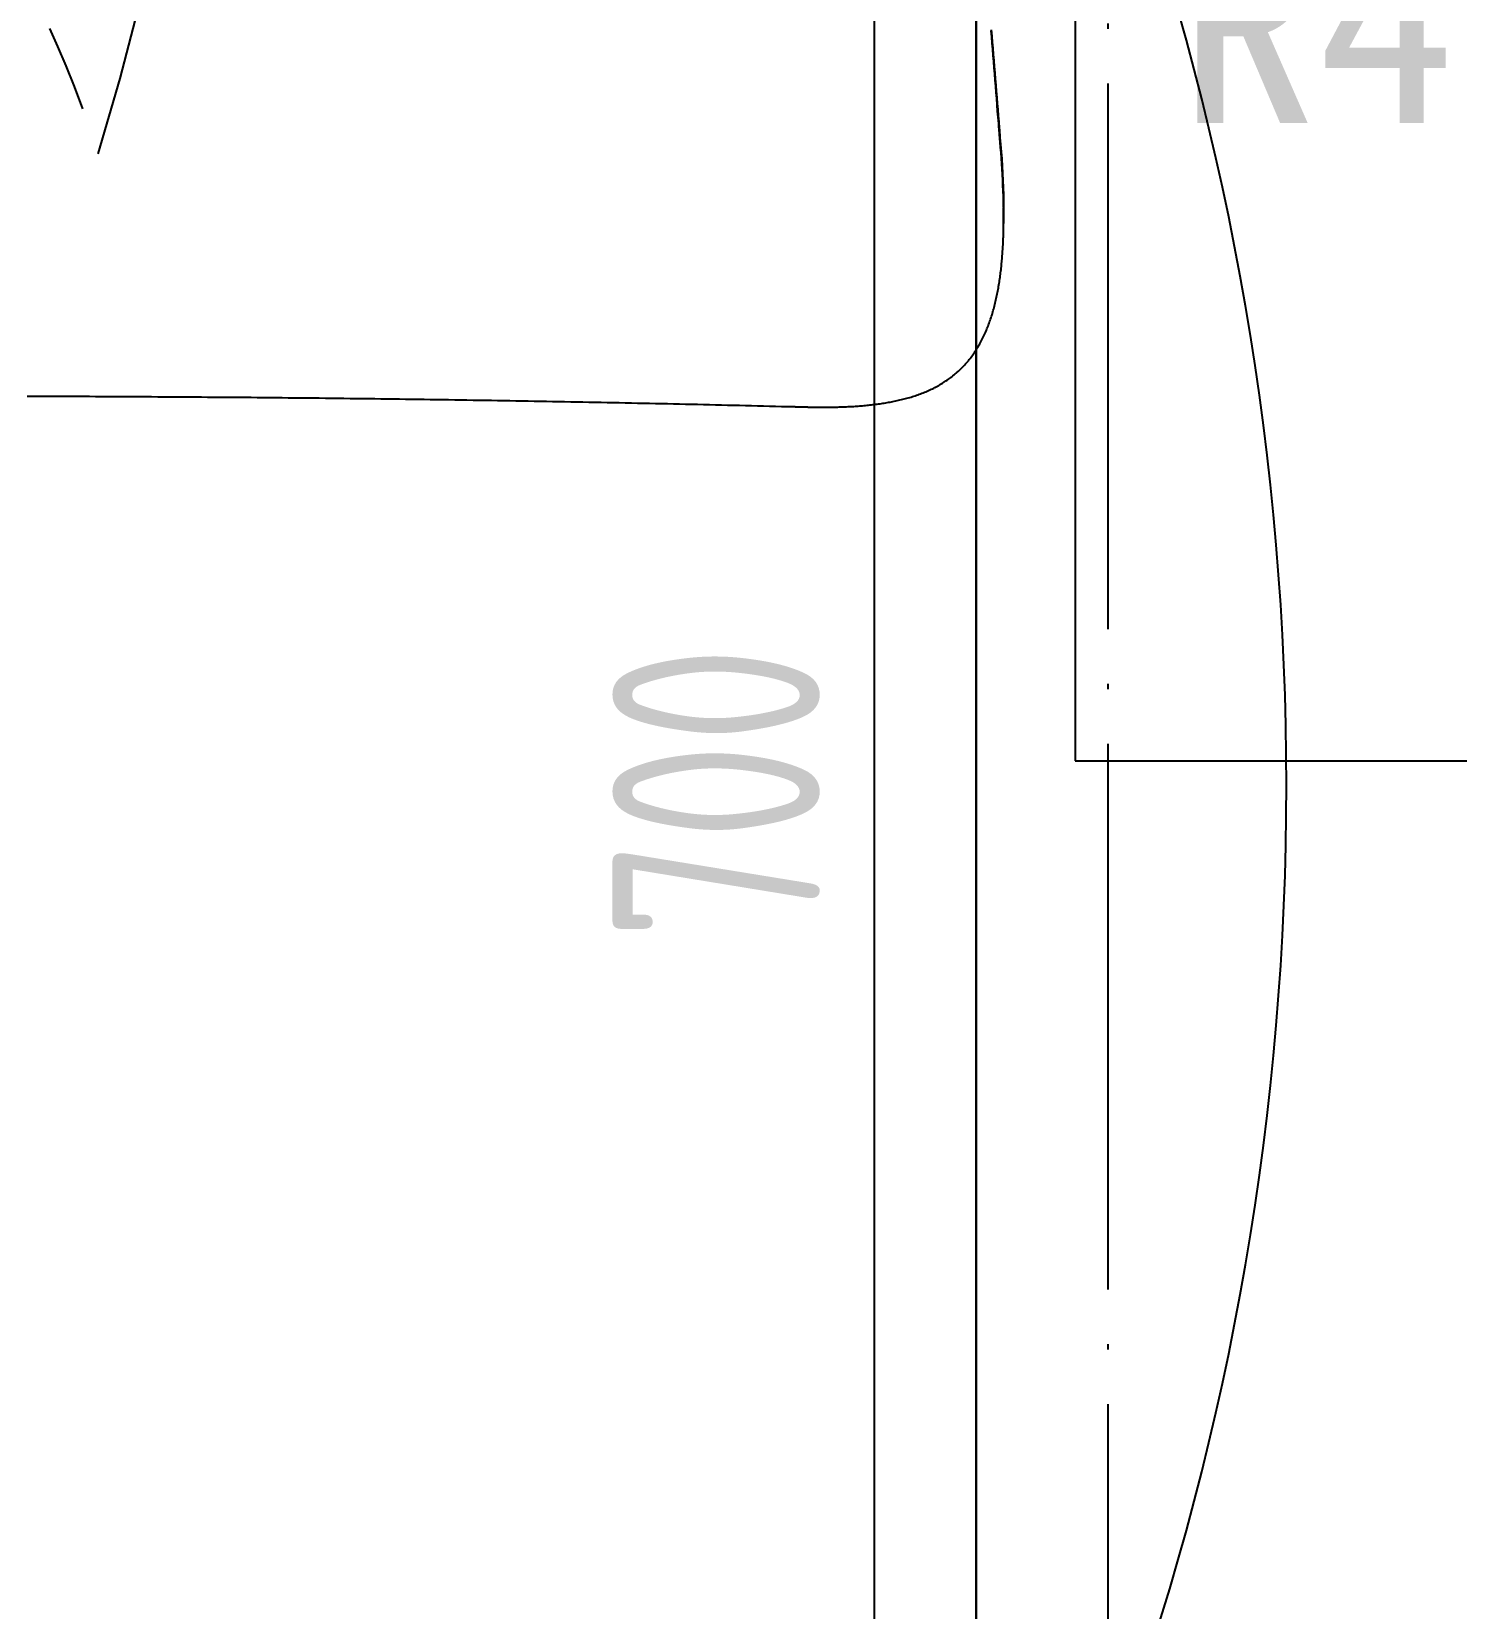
# Model space of a CAD drawing. Extents: x 11992 to 29481, y -6727 to 6811.
# Drawn here: x 24653 to 25176, y 1877 to 2455 of the extents above; entities that cross this region are included whole.
import ezdxf

# ---------------------------------------------------------------- set-up
doc = ezdxf.new("R2010")
doc.units = 0
doc.header["$MEASUREMENT"] = 0
doc.linetypes.add('DOTE', pattern=[2.42, 2, -0.2, 0.02, -0.2])
doc.layers.get('0').update_dxf_attribs({"color": 8, "linetype": 'CONTINUOUS'})
doc.layers.get('Defpoints').update_dxf_attribs({"color": 8, "linetype": 'CONTINUOUS'})
for name, color, linetype in [('zoylight 3编号', 7, 'CONTINUOUS'), ('zoylight 4标注', 9, 'CONTINUOUS'), ('zoylight 5回路', 4, 'CONTINUOUS')]:
    doc.layers.add(name, color=color, linetype=linetype)
doc.styles.add('CCD-DIM', font='archs.shx', dxfattribs={"width": 0.8})
doc.styles.add('TFB MS 3mm at 1 to 25', font='arial.ttf', dxfattribs={"height": 75})
doc.dimstyles.new('zoylight_DIM_40', dxfattribs={"dimscale": 40, "dimtxt": 1.9, "dimasz": 0.4, "dimexe": 0.5, "dimexo": 0.5, "dimgap": 0.5, "dimtad": 1, "dimdec": 0, "dimrnd": 5, "dimzin": 12, "dimdsep": 46, "dimtxsty": 'CCD-DIM', "dimblk": 'CCD_Dimension_Tick', "dimcen": 0.125, "dimclrd": 44, "dimclre": 44, "dimclrt": 50, "dimadec": 0, "dimazin": 0, "dimtfac": 1, "dimtdec": 0, "dimtmove": 2, "dimatfit": 3, "dimldrblk": 'CCD_Leader_Dot', "dimfxl": 0, "dimtvp": 1, "dimtolj": 1, "dimtzin": 0, "dimarcsym": 0})

# ---------------------------------------------------------------- blocks, each defined once
blk = doc.blocks.new('CCD_Dimension_Tick')
at = {"color": 0, "linetype": 'ByBlock'}
for p, q in [((-1.091, 0), (0, 0)), ((0, 0), (1.091, 0))]:
    blk.add_line(p, q, dxfattribs=at)
at = {"color": 0, "linetype": 'Continuous', "const_width": 0.608}
blk.add_lwpolyline([(-0.61, -0.61), (0.61, 0.61)], dxfattribs=at)
blk = doc.blocks.new('*D44')
at = {"layer": 'Defpoints', "color": 0, "linetype": 'Continuous'}
for p in [(25047.86, 2526.36), (24962.25, 1826.36), (25047.86, 1826.36)]:
    blk.add_point(p, dxfattribs=at)
at = {"layer": 'zoylight 4标注', "color": 44, "lineweight": -2}
for p, q in [((25027.86, 2526.36), (24942.25, 2526.36)), ((24962.25, 2510.36), (24962.25, 1842.36))]:
    blk.add_line(p, q, dxfattribs=at)
at = {"layer": 'zoylight 4标注', "color": 44, "linetype": 'Continuous', "lineweight": -2}
blk.add_line((25027.86, 1826.36), (24942.25, 1826.36), dxfattribs=at)
at = {"layer": 'zoylight 4标注', "color": 44, "linetype": 'Continuous', "lineweight": -2, "xscale": 16, "yscale": 16, "zscale": 16}
for p, rotation in [((24962.25, 2526.36), 90), ((24962.25, 1826.36), 270)]:
    blk.add_blockref('CCD_Dimension_Tick', p, dxfattribs=dict(at, rotation=rotation))
at = {"layer": 'zoylight 4标注', "color": 50, "linetype": 'Continuous', "insert": (24904.25, 2176.36), "char_height": 76, "attachment_point": 5, "rotation": 90, "style": 'CCD-DIM'}
blk.add_mtext('\\A1;700', dxfattribs=at)
blk = doc.blocks.new('CCD_Leader_Dot')
at = {"color": 0, "linetype": 'ByBlock'}
blk.add_line((-5, 0), (-10, 0), dxfattribs=at)
at = {"color": 0, "linetype": 'ByBlock', "const_width": 5}
blk.add_lwpolyline([(-2.5, 0, 1), (2.5, 0, 1)], format="xyb", close=True, dxfattribs=at)

msp = doc.modelspace()

# ---------------------------------------------------------------- linework, layer by layer
for p, q in [((24999.62, 3630.6, -40.43), (24999.62, 730.6, -40.43)), ((24999.62, 3630.6, 329.57), (24999.62, 730.6, 329.57)), ((24999.62, -619.41, -40.43), (24999.62, 3630.6, -40.43)), ((25035.88, 2745.18, -35.41), (25035.88, 2188.02, -35.41)), ((25035.88, 2745.18, 264.59), (25035.88, 2188.02, 264.59)), ((24685.8, 2438.08, -2436.43), (24693.03, 2465.8, -2436.43)), ((24659.86, 2456.43, -2436.43), (24662.82, 2449.84, -2436.43)), ((25005.16, 2455.87, -2436.43), (25005.34, 2453.63, -2436.43)), ((25005.3, 2453.28, -2436.43), (25005.12, 2455.53, -2436.43)), ((25005.48, 2451.02, -2436.43), (25005.3, 2453.28, -2436.43)), ((25005.34, 2453.63, -2436.43), (25005.52, 2451.39, -2436.43)), ((25005.66, 2448.77, -2436.43), (25005.48, 2451.02, -2436.43)), ((25005.52, 2451.39, -2436.43), (25005.7, 2449.15, -2436.43)), ((24662.82, 2449.84, -2436.43), (24665.83, 2442.75, -2436.43)), ((25005.85, 2446.51, -2436.43), (25005.66, 2448.77, -2436.43)), ((25005.7, 2449.15, -2436.43), (25005.88, 2446.91, -2436.43)), ((25006.03, 2444.26, -2436.43), (25005.85, 2446.51, -2436.43)), ((25005.88, 2446.91, -2436.43), (25006.06, 2444.67, -2436.43)), ((25006.06, 2444.67, -2436.43), (25006.24, 2442.42, -2436.43)), ((24665.83, 2442.75, -2436.43), (24668.9, 2435.14, -2436.43)), ((25006.21, 2442, -2436.43), (25006.03, 2444.26, -2436.43)), ((25006.39, 2439.74, -2436.43), (25006.21, 2442, -2436.43)), ((25006.24, 2442.42, -2436.43), (25006.42, 2440.17, -2436.43)), ((25006.57, 2437.48, -2436.43), (25006.39, 2439.74, -2436.43)), ((25006.42, 2440.17, -2436.43), (25006.6, 2437.93, -2436.43)), ((24668.9, 2435.14, -2436.43), (24672.02, 2426.97, -2436.43)), ((24677.73, 2410.52, -2436.43), (24685.8, 2438.08, -2436.43)), ((25006.75, 2435.22, -2436.43), (25006.57, 2437.48, -2436.43)), ((25006.6, 2437.93, -2436.43), (25006.79, 2435.68, -2436.43)), ((25006.94, 2432.96, -2436.43), (25006.75, 2435.22, -2436.43)), ((25006.79, 2435.68, -2436.43), (25006.97, 2433.43, -2436.43)), ((25007.12, 2430.69, -2436.43), (25006.94, 2432.96, -2436.43)), ((25006.97, 2433.43, -2436.43), (25007.15, 2431.17, -2436.43)), ((25007.3, 2428.43, -2436.43), (25007.12, 2430.69, -2436.43)), ((25007.15, 2431.17, -2436.43), (25007.33, 2428.92, -2436.43)), ((25007.48, 2426.16, -2436.43), (25007.3, 2428.43, -2436.43)), ((25007.33, 2428.92, -2436.43), (25007.51, 2426.67, -2436.43)), ((25007.66, 2423.89, -2436.43), (25007.48, 2426.16, -2436.43)), ((25007.51, 2426.67, -2436.43), (25007.69, 2424.41, -2436.43)), ((25007.85, 2421.63, -2436.43), (25007.66, 2423.89, -2436.43)), ((25007.69, 2424.41, -2436.43), (25007.87, 2422.16, -2436.43)), ((25007.87, 2421.34, -2436.43), (25007.85, 2421.63, -2436.43)), ((25007.87, 2422.16, -2436.43), (25008.05, 2419.9, -2436.43)), ((25007.89, 2421.06, -2436.43), (25007.87, 2421.34, -2436.43)), ((25007.91, 2420.78, -2436.43), (25007.89, 2421.06, -2436.43)), ((25007.94, 2420.49, -2436.43), (25007.91, 2420.78, -2436.43)), ((25007.96, 2420.21, -2436.43), (25007.94, 2420.49, -2436.43)), ((25007.98, 2419.93, -2436.43), (25007.96, 2420.21, -2436.43)), ((25008.01, 2419.64, -2436.43), (25007.98, 2419.93, -2436.43)), ((25008.03, 2419.36, -2436.43), (25008.01, 2419.64, -2436.43)), ((25008.05, 2419.08, -2436.43), (25008.03, 2419.36, -2436.43)), ((25008.05, 2419.9, -2436.43), (25008.08, 2419.62, -2436.43)), ((25008.07, 2418.79, -2436.43), (25008.05, 2419.08, -2436.43)), ((25008.1, 2418.51, -2436.43), (25008.07, 2418.79, -2436.43)), ((25008.08, 2419.62, -2436.43), (25008.1, 2419.34, -2436.43)), ((25008.1, 2419.34, -2436.43), (25008.12, 2419.05, -2436.43)), ((25008.12, 2418.23, -2436.43), (25008.1, 2418.51, -2436.43)), ((25008.12, 2419.05, -2436.43), (25008.14, 2418.77, -2436.43)), ((25008.14, 2417.94, -2436.43), (25008.12, 2418.23, -2436.43)), ((25008.14, 2418.77, -2436.43), (25008.17, 2418.49, -2436.43)), ((25008.17, 2417.66, -2436.43), (25008.14, 2417.94, -2436.43)), ((25008.17, 2418.49, -2436.43), (25008.19, 2418.21, -2436.43)), ((25008.19, 2417.37, -2436.43), (25008.17, 2417.66, -2436.43)), ((25008.19, 2418.21, -2436.43), (25008.21, 2417.92, -2436.43)), ((25008.21, 2417.09, -2436.43), (25008.19, 2417.37, -2436.43)), ((25008.21, 2417.92, -2436.43), (25008.23, 2417.64, -2436.43)), ((25008.23, 2416.81, -2436.43), (25008.21, 2417.09, -2436.43)), ((25008.23, 2417.64, -2436.43), (25008.26, 2417.36, -2436.43)), ((25008.26, 2416.52, -2436.43), (25008.23, 2416.81, -2436.43)), ((25008.26, 2417.36, -2436.43), (25008.28, 2417.08, -2436.43)), ((25008.28, 2416.24, -2436.43), (25008.26, 2416.52, -2436.43)), ((25008.28, 2417.08, -2436.43), (25008.3, 2416.79, -2436.43)), ((25008.3, 2415.95, -2436.43), (25008.28, 2416.24, -2436.43)), ((25008.3, 2416.79, -2436.43), (25008.32, 2416.51, -2436.43)), ((25008.32, 2415.67, -2436.43), (25008.3, 2415.95, -2436.43)), ((25008.32, 2416.51, -2436.43), (25008.56, 2413.88, -2436.43)), ((25008.35, 2415.39, -2436.43), (25008.32, 2415.67, -2436.43)), ((25008.37, 2415.1, -2436.43), (25008.35, 2415.39, -2436.43)), ((25008.39, 2414.82, -2436.43), (25008.37, 2415.1, -2436.43)), ((25008.56, 2412.83, -2436.43), (25008.39, 2414.82, -2436.43)), ((25008.56, 2413.88, -2436.43), (25008.76, 2411.25, -2436.43)), ((25008.72, 2410.84, -2436.43), (25008.56, 2412.83, -2436.43)), ((25008.86, 2408.84, -2436.43), (25008.72, 2410.84, -2436.43)), ((25008.76, 2411.25, -2436.43), (25008.95, 2408.62, -2436.43)), ((25009, 2406.85, -2436.43), (25008.86, 2408.84, -2436.43)), ((25008.95, 2408.62, -2436.43), (25009.12, 2405.99, -2436.43)), ((25009.12, 2404.86, -2436.43), (25009, 2406.85, -2436.43)), ((25009.12, 2405.99, -2436.43), (25009.26, 2403.36, -2436.43)), ((25009.23, 2402.86, -2436.43), (25009.12, 2404.86, -2436.43)), ((25009.33, 2400.87, -2436.43), (25009.23, 2402.86, -2436.43)), ((25009.26, 2403.36, -2436.43), (25009.38, 2400.72, -2436.43)), ((25009.42, 2398.87, -2436.43), (25009.33, 2400.87, -2436.43)), ((25009.38, 2400.72, -2436.43), (25009.48, 2398.09, -2436.43)), ((25009.5, 2396.87, -2436.43), (25009.42, 2398.87, -2436.43)), ((25009.48, 2398.09, -2436.43), (25009.56, 2395.45, -2436.43)), ((25009.56, 2394.88, -2436.43), (25009.5, 2396.87, -2436.43)), ((25009.56, 2395.45, -2436.43), (25009.62, 2392.82, -2436.43)), ((25009.62, 2392.88, -2436.43), (25009.56, 2394.88, -2436.43)), ((25009.66, 2390.88, -2436.43), (25009.62, 2392.88, -2436.43)), ((25009.62, 2392.82, -2436.43), (25009.66, 2390.18, -2436.43)), ((25009.66, 2390.88, -2436.43), (25009.66, 2390.67, -2436.43)), ((25009.68, 2389.83, -2436.43), (25009.66, 2390.67, -2436.43)), ((25009.66, 2384.68, -2436.43), (25009.67, 2390.66, -2436.43)), ((25009.66, 2390.18, -2436.43), (25009.67, 2387.54, -2436.43)), ((25009.67, 2387.54, -2436.43), (25009.66, 2384.9, -2436.43)), ((25009.68, 2388.99, -2436.43), (25009.68, 2389.83, -2436.43)), ((25009.69, 2388.15, -2436.43), (25009.68, 2388.99, -2436.43)), ((25009.69, 2387.31, -2436.43), (25009.69, 2388.15, -2436.43)), ((25009.69, 2386.47, -2436.43), (25009.69, 2387.31, -2436.43)), ((25009.58, 2380.6, -2436.43), (25009.61, 2381.44, -2436.43)), ((25009.61, 2381.44, -2436.43), (25009.63, 2382.27, -2436.43)), ((25009.63, 2382.27, -2436.43), (25009.65, 2383.11, -2436.43)), ((25009.65, 2383.11, -2436.43), (25009.66, 2383.95, -2436.43)), ((25009.66, 2383.95, -2436.43), (25009.67, 2384.79, -2436.43)), ((25009.67, 2384.79, -2436.43), (25009.68, 2385.63, -2436.43)), ((25009.68, 2385.63, -2436.43), (25009.69, 2386.47, -2436.43)), ((25009.31, 2374.89, -2436.43), (25009.35, 2375.46, -2436.43)), ((25009.35, 2375.46, -2436.43), (25009.38, 2376.03, -2436.43)), ((25009.38, 2376.03, -2436.43), (25009.41, 2376.6, -2436.43)), ((25009.41, 2376.6, -2436.43), (25009.44, 2377.17, -2436.43)), ((25009.44, 2377.17, -2436.43), (25009.47, 2377.74, -2436.43)), ((25009.47, 2377.74, -2436.43), (25009.5, 2378.31, -2436.43)), ((25009.5, 2378.31, -2436.43), (25009.52, 2378.88, -2436.43)), ((25009.52, 2378.88, -2436.43), (25009.54, 2379.45, -2436.43)), ((25009.54, 2379.45, -2436.43), (25009.57, 2380.02, -2436.43)), ((25009.57, 2380.02, -2436.43), (25009.58, 2380.6, -2436.43)), ((25008.77, 2368.65, -2436.43), (25008.83, 2369.22, -2436.43)), ((25008.83, 2369.22, -2436.43), (25008.89, 2369.78, -2436.43)), ((25008.89, 2369.78, -2436.43), (25008.94, 2370.35, -2436.43)), ((25008.94, 2370.35, -2436.43), (25009, 2370.92, -2436.43)), ((25009, 2370.92, -2436.43), (25009.05, 2371.48, -2436.43)), ((25009.05, 2371.48, -2436.43), (25009.1, 2372.05, -2436.43)), ((25009.1, 2372.05, -2436.43), (25009.14, 2372.62, -2436.43)), ((25009.14, 2372.62, -2436.43), (25009.19, 2373.19, -2436.43)), ((25009.19, 2373.19, -2436.43), (25009.23, 2373.76, -2436.43)), ((25009.23, 2373.76, -2436.43), (25009.27, 2374.32, -2436.43)), ((25009.27, 2374.32, -2436.43), (25009.31, 2374.89, -2436.43)), ((25008.02, 2363.03, -2436.43), (25008.11, 2363.59, -2436.43)), ((25008.11, 2363.59, -2436.43), (25008.19, 2364.15, -2436.43)), ((25008.19, 2364.15, -2436.43), (25008.27, 2364.71, -2436.43)), ((25008.27, 2364.71, -2436.43), (25008.35, 2365.27, -2436.43)), ((25008.35, 2365.27, -2436.43), (25008.43, 2365.83, -2436.43)), ((25008.43, 2365.83, -2436.43), (25008.5, 2366.4, -2436.43)), ((25008.5, 2366.4, -2436.43), (25008.57, 2366.96, -2436.43)), ((25008.57, 2366.96, -2436.43), (25008.64, 2367.53, -2436.43)), ((25008.64, 2367.53, -2436.43), (25008.71, 2368.09, -2436.43)), ((25008.71, 2368.09, -2436.43), (25008.77, 2368.65, -2436.43)), ((25006.97, 2357.49, -2436.43), (25007.09, 2358.04, -2436.43)), ((25007.09, 2358.04, -2436.43), (25007.21, 2358.59, -2436.43)), ((25007.21, 2358.59, -2436.43), (25007.32, 2359.14, -2436.43)), ((25007.32, 2359.14, -2436.43), (25007.43, 2359.69, -2436.43)), ((25007.43, 2359.69, -2436.43), (25007.54, 2360.25, -2436.43)), ((25007.54, 2360.25, -2436.43), (25007.64, 2360.8, -2436.43)), ((25007.64, 2360.8, -2436.43), (25007.74, 2361.36, -2436.43)), ((25007.74, 2361.36, -2436.43), (25007.84, 2361.91, -2436.43)), ((25007.84, 2361.91, -2436.43), (25007.93, 2362.47, -2436.43)), ((25007.93, 2362.47, -2436.43), (25008.02, 2363.03, -2436.43)), ((25005.41, 2351.53, -2436.43), (25005.57, 2352.06, -2436.43)), ((25005.57, 2352.06, -2436.43), (25005.73, 2352.6, -2436.43)), ((25005.73, 2352.6, -2436.43), (25005.88, 2353.14, -2436.43)), ((25005.88, 2353.14, -2436.43), (25006.03, 2353.67, -2436.43)), ((25006.03, 2353.67, -2436.43), (25006.18, 2354.21, -2436.43)), ((25006.18, 2354.21, -2436.43), (25006.32, 2354.76, -2436.43)), ((25006.32, 2354.76, -2436.43), (25006.46, 2355.3, -2436.43)), ((25006.46, 2355.3, -2436.43), (25006.59, 2355.84, -2436.43)), ((25006.59, 2355.84, -2436.43), (25006.72, 2356.39, -2436.43)), ((25006.72, 2356.39, -2436.43), (25006.85, 2356.94, -2436.43)), ((25006.85, 2356.94, -2436.43), (25006.97, 2357.49, -2436.43)), ((25003.34, 2345.8, -2436.43), (25003.55, 2346.31, -2436.43)), ((25003.55, 2346.31, -2436.43), (25003.76, 2346.82, -2436.43)), ((25003.76, 2346.82, -2436.43), (25003.96, 2347.34, -2436.43)), ((25003.96, 2347.34, -2436.43), (25004.16, 2347.85, -2436.43)), ((25004.16, 2347.85, -2436.43), (25004.35, 2348.37, -2436.43)), ((25004.35, 2348.37, -2436.43), (25004.54, 2348.89, -2436.43)), ((25004.54, 2348.89, -2436.43), (25004.72, 2349.42, -2436.43)), ((25004.72, 2349.42, -2436.43), (25004.9, 2349.94, -2436.43)), ((25004.9, 2349.94, -2436.43), (25005.07, 2350.47, -2436.43)), ((25005.07, 2350.47, -2436.43), (25005.24, 2351, -2436.43)), ((25005.24, 2351, -2436.43), (25005.41, 2351.53, -2436.43)), ((25000.41, 2339.95, -2436.43), (25000.68, 2340.42, -2436.43)), ((25000.68, 2340.42, -2436.43), (25000.95, 2340.89, -2436.43)), ((25000.95, 2340.89, -2436.43), (25001.21, 2341.37, -2436.43)), ((25001.21, 2341.37, -2436.43), (25001.47, 2341.85, -2436.43)), ((25001.47, 2341.85, -2436.43), (25001.72, 2342.33, -2436.43)), ((25001.72, 2342.33, -2436.43), (25001.97, 2342.82, -2436.43)), ((25001.97, 2342.82, -2436.43), (25002.21, 2343.31, -2436.43)), ((25002.21, 2343.31, -2436.43), (25002.44, 2343.8, -2436.43)), ((25002.44, 2343.8, -2436.43), (25002.68, 2344.3, -2436.43)), ((25002.68, 2344.3, -2436.43), (25002.9, 2344.8, -2436.43)), ((25002.9, 2344.8, -2436.43), (25003.12, 2345.3, -2436.43)), ((25003.12, 2345.3, -2436.43), (25003.34, 2345.8, -2436.43)), ((24996.39, 2334.26, -2436.43), (24996.73, 2334.67, -2436.43)), ((24996.73, 2334.67, -2436.43), (24997.06, 2335.09, -2436.43)), ((24997.06, 2335.09, -2436.43), (24997.4, 2335.5, -2436.43)), ((24997.4, 2335.5, -2436.43), (24997.72, 2335.93, -2436.43)), ((24997.72, 2335.93, -2436.43), (24998.04, 2336.36, -2436.43)), ((24998.04, 2336.36, -2436.43), (24998.36, 2336.79, -2436.43)), ((24998.36, 2336.79, -2436.43), (24998.67, 2337.23, -2436.43)), ((24998.67, 2337.23, -2436.43), (24998.97, 2337.67, -2436.43)), ((24998.97, 2337.67, -2436.43), (24999.27, 2338.12, -2436.43)), ((24999.27, 2338.12, -2436.43), (24999.56, 2338.57, -2436.43)), ((24999.56, 2338.57, -2436.43), (24999.85, 2339.03, -2436.43)), ((24999.85, 2339.03, -2436.43), (25000.13, 2339.49, -2436.43)), ((25000.13, 2339.49, -2436.43), (25000.41, 2339.95, -2436.43)), ((24990.25, 2328.48, -2436.43), (24990.67, 2328.8, -2436.43)), ((24990.67, 2328.8, -2436.43), (24991.08, 2329.12, -2436.43)), ((24991.08, 2329.12, -2436.43), (24991.49, 2329.45, -2436.43)), ((24991.49, 2329.45, -2436.43), (24991.9, 2329.79, -2436.43)), ((24991.9, 2329.79, -2436.43), (24992.3, 2330.13, -2436.43)), ((24992.3, 2330.13, -2436.43), (24992.69, 2330.48, -2436.43)), ((24992.69, 2330.48, -2436.43), (24993.09, 2330.83, -2436.43)), ((24993.09, 2330.83, -2436.43), (24993.47, 2331.19, -2436.43)), ((24993.47, 2331.19, -2436.43), (24993.85, 2331.56, -2436.43)), ((24993.85, 2331.56, -2436.43), (24994.23, 2331.93, -2436.43)), ((24994.23, 2331.93, -2436.43), (24994.6, 2332.3, -2436.43)), ((24994.6, 2332.3, -2436.43), (24994.97, 2332.68, -2436.43)), ((24994.97, 2332.68, -2436.43), (24995.33, 2333.07, -2436.43)), ((24995.33, 2333.07, -2436.43), (24995.69, 2333.46, -2436.43)), ((24995.69, 2333.46, -2436.43), (24996.04, 2333.86, -2436.43)), ((24996.04, 2333.86, -2436.43), (24996.39, 2334.26, -2436.43)), ((24980.2, 2322.92, -2436.43), (24980.69, 2323.11, -2436.43)), ((24980.69, 2323.11, -2436.43), (24981.17, 2323.31, -2436.43)), ((24981.17, 2323.31, -2436.43), (24981.65, 2323.52, -2436.43)), ((24981.65, 2323.52, -2436.43), (24982.13, 2323.73, -2436.43)), ((24982.13, 2323.73, -2436.43), (24982.61, 2323.95, -2436.43)), ((24982.61, 2323.95, -2436.43), (24983.08, 2324.17, -2436.43)), ((24983.08, 2324.17, -2436.43), (24983.55, 2324.4, -2436.43)), ((24983.55, 2324.4, -2436.43), (24984.02, 2324.63, -2436.43)), ((24984.02, 2324.63, -2436.43), (24984.49, 2324.87, -2436.43)), ((24984.49, 2324.87, -2436.43), (24984.95, 2325.11, -2436.43)), ((24984.95, 2325.11, -2436.43), (24985.41, 2325.36, -2436.43)), ((24985.41, 2325.36, -2436.43), (24985.87, 2325.62, -2436.43)), ((24985.87, 2325.62, -2436.43), (24986.32, 2325.88, -2436.43)), ((24986.32, 2325.88, -2436.43), (24986.78, 2326.14, -2436.43)), ((24986.78, 2326.14, -2436.43), (24987.22, 2326.42, -2436.43)), ((24987.22, 2326.42, -2436.43), (24987.67, 2326.69, -2436.43)), ((24987.67, 2326.69, -2436.43), (24988.11, 2326.98, -2436.43)), ((24988.11, 2326.98, -2436.43), (24988.54, 2327.27, -2436.43)), ((24988.54, 2327.27, -2436.43), (24988.98, 2327.56, -2436.43)), ((24988.98, 2327.56, -2436.43), (24989.41, 2327.86, -2436.43)), ((24989.41, 2327.86, -2436.43), (24989.83, 2328.17, -2436.43)), ((24989.83, 2328.17, -2436.43), (24990.25, 2328.48, -2436.43)), ((24651.65, 2321.69, -2436.43), (24653.93, 2321.69, -2436.43)), ((24653.93, 2321.69, -2436.43), (24656.22, 2321.68, -2436.43)), ((24656.22, 2321.68, -2436.43), (24658.5, 2321.67, -2436.43)), ((24658.5, 2321.67, -2436.43), (24660.79, 2321.66, -2436.43)), ((24660.79, 2321.66, -2436.43), (24663.07, 2321.66, -2436.43)), ((24663.07, 2321.66, -2436.43), (24665.36, 2321.65, -2436.43)), ((24665.36, 2321.65, -2436.43), (24667.64, 2321.64, -2436.43)), ((24667.64, 2321.64, -2436.43), (24669.93, 2321.63, -2436.43)), ((24669.93, 2321.63, -2436.43), (24672.21, 2321.62, -2436.43)), ((24672.21, 2321.62, -2436.43), (24674.49, 2321.61, -2436.43)), ((24674.49, 2321.61, -2436.43), (24676.78, 2321.6, -2436.43)), ((24676.78, 2321.6, -2436.43), (24679.06, 2321.59, -2436.43)), ((24679.06, 2321.59, -2436.43), (24681.34, 2321.58, -2436.43)), ((24681.34, 2321.58, -2436.43), (24683.63, 2321.57, -2436.43)), ((24683.63, 2321.57, -2436.43), (24685.91, 2321.56, -2436.43)), ((24685.91, 2321.56, -2436.43), (24688.19, 2321.55, -2436.43)), ((24688.19, 2321.55, -2436.43), (24690.48, 2321.54, -2436.43)), ((24690.48, 2321.54, -2436.43), (24692.76, 2321.52, -2436.43)), ((24692.76, 2321.52, -2436.43), (24695.04, 2321.51, -2436.43)), ((24695.04, 2321.51, -2436.43), (24697.32, 2321.5, -2436.43)), ((24697.32, 2321.5, -2436.43), (24699.6, 2321.48, -2436.43)), ((24699.6, 2321.48, -2436.43), (24701.88, 2321.47, -2436.43)), ((24701.88, 2321.47, -2436.43), (24704.16, 2321.46, -2436.43)), ((24704.16, 2321.46, -2436.43), (24706.44, 2321.44, -2436.43)), ((24706.44, 2321.44, -2436.43), (24708.72, 2321.43, -2436.43)), ((24708.72, 2321.43, -2436.43), (24711, 2321.41, -2436.43)), ((24711, 2321.41, -2436.43), (24713.28, 2321.4, -2436.43)), ((24713.28, 2321.4, -2436.43), (24715.56, 2321.38, -2436.43)), ((24715.56, 2321.38, -2436.43), (24717.83, 2321.36, -2436.43)), ((24717.83, 2321.36, -2436.43), (24720.11, 2321.35, -2436.43)), ((24720.11, 2321.35, -2436.43), (24722.39, 2321.33, -2436.43)), ((24722.39, 2321.33, -2436.43), (24724.67, 2321.31, -2436.43)), ((24724.67, 2321.31, -2436.43), (24726.94, 2321.29, -2436.43)), ((24726.94, 2321.29, -2436.43), (24729.22, 2321.28, -2436.43)), ((24729.22, 2321.28, -2436.43), (24731.49, 2321.26, -2436.43)), ((24731.49, 2321.26, -2436.43), (24733.77, 2321.24, -2436.43)), ((24733.77, 2321.24, -2436.43), (24736.04, 2321.22, -2436.43)), ((24736.04, 2321.22, -2436.43), (24738.32, 2321.2, -2436.43)), ((24738.32, 2321.2, -2436.43), (24740.59, 2321.18, -2436.43)), ((24740.59, 2321.18, -2436.43), (24742.86, 2321.16, -2436.43)), ((24742.86, 2321.16, -2436.43), (24745.13, 2321.13, -2436.43)), ((24745.13, 2321.13, -2436.43), (24747.4, 2321.11, -2436.43)), ((24747.4, 2321.11, -2436.43), (24749.67, 2321.09, -2436.43)), ((24749.67, 2321.09, -2436.43), (24751.94, 2321.07, -2436.43)), ((24751.94, 2321.07, -2436.43), (24754.21, 2321.05, -2436.43)), ((24754.21, 2321.05, -2436.43), (24756.48, 2321.02, -2436.43)), ((24756.48, 2321.02, -2436.43), (24758.75, 2321, -2436.43)), ((24758.75, 2321, -2436.43), (24761.01, 2320.97, -2436.43)), ((24761.01, 2320.97, -2436.43), (24763.28, 2320.95, -2436.43)), ((24763.28, 2320.95, -2436.43), (24765.55, 2320.92, -2436.43)), ((24765.55, 2320.92, -2436.43), (24767.81, 2320.9, -2436.43)), ((24767.81, 2320.9, -2436.43), (24770.08, 2320.87, -2436.43)), ((24770.08, 2320.87, -2436.43), (24772.34, 2320.84, -2436.43)), ((24772.34, 2320.84, -2436.43), (24774.6, 2320.82, -2436.43)), ((24774.6, 2320.82, -2436.43), (24776.86, 2320.79, -2436.43)), ((24776.86, 2320.79, -2436.43), (24779.12, 2320.76, -2436.43)), ((24779.12, 2320.76, -2436.43), (24781.38, 2320.73, -2436.43)), ((24781.38, 2320.73, -2436.43), (24783.64, 2320.7, -2436.43)), ((24783.64, 2320.7, -2436.43), (24785.9, 2320.68, -2436.43)), ((24785.9, 2320.68, -2436.43), (24788.15, 2320.65, -2436.43)), ((24788.15, 2320.65, -2436.43), (24790.41, 2320.62, -2436.43)), ((24790.41, 2320.62, -2436.43), (24792.66, 2320.58, -2436.43)), ((24792.66, 2320.58, -2436.43), (24794.92, 2320.55, -2436.43)), ((24794.92, 2320.55, -2436.43), (24797.17, 2320.52, -2436.43)), ((24797.17, 2320.52, -2436.43), (24799.43, 2320.49, -2436.43)), ((24799.43, 2320.49, -2436.43), (24801.68, 2320.46, -2436.43)), ((24801.68, 2320.46, -2436.43), (24803.93, 2320.42, -2436.43)), ((24803.93, 2320.42, -2436.43), (24806.18, 2320.39, -2436.43)), ((24806.18, 2320.39, -2436.43), (24808.43, 2320.36, -2436.43)), ((24808.43, 2320.36, -2436.43), (24810.67, 2320.32, -2436.43)), ((24810.67, 2320.32, -2436.43), (24812.92, 2320.29, -2436.43)), ((24812.92, 2320.29, -2436.43), (24815.17, 2320.25, -2436.43)), ((24815.17, 2320.25, -2436.43), (24817.41, 2320.22, -2436.43)), ((24817.41, 2320.22, -2436.43), (24819.65, 2320.18, -2436.43)), ((24819.65, 2320.18, -2436.43), (24821.9, 2320.15, -2436.43)), ((24821.9, 2320.15, -2436.43), (24824.14, 2320.11, -2436.43)), ((24824.14, 2320.11, -2436.43), (24826.38, 2320.07, -2436.43)), ((24826.38, 2320.07, -2436.43), (24828.62, 2320.04, -2436.43)), ((24828.62, 2320.04, -2436.43), (24830.86, 2320, -2436.43)), ((24830.86, 2320, -2436.43), (24833.1, 2319.96, -2436.43)), ((24833.1, 2319.96, -2436.43), (24835.33, 2319.92, -2436.43)), ((24835.33, 2319.92, -2436.43), (24837.57, 2319.88, -2436.43)), ((24837.57, 2319.88, -2436.43), (24839.8, 2319.84, -2436.43)), ((24839.8, 2319.84, -2436.43), (24842.03, 2319.8, -2436.43)), ((24842.03, 2319.8, -2436.43), (24844.26, 2319.76, -2436.43)), ((24844.26, 2319.76, -2436.43), (24846.49, 2319.72, -2436.43)), ((24846.49, 2319.72, -2436.43), (24848.72, 2319.68, -2436.43)), ((24848.72, 2319.68, -2436.43), (24850.95, 2319.64, -2436.43)), ((24850.95, 2319.64, -2436.43), (24853.18, 2319.6, -2436.43)), ((24853.18, 2319.6, -2436.43), (24855.41, 2319.55, -2436.43)), ((24855.41, 2319.55, -2436.43), (24857.63, 2319.51, -2436.43)), ((24857.63, 2319.51, -2436.43), (24859.86, 2319.47, -2436.43)), ((24859.86, 2319.47, -2436.43), (24862.08, 2319.42, -2436.43)), ((24862.08, 2319.42, -2436.43), (24864.3, 2319.38, -2436.43)), ((24864.3, 2319.38, -2436.43), (24866.52, 2319.34, -2436.43)), ((24866.52, 2319.34, -2436.43), (24868.74, 2319.29, -2436.43)), ((24868.74, 2319.29, -2436.43), (24870.96, 2319.25, -2436.43)), ((24870.96, 2319.25, -2436.43), (24873.18, 2319.2, -2436.43)), ((24873.18, 2319.2, -2436.43), (24875.39, 2319.15, -2436.43)), ((24875.39, 2319.15, -2436.43), (24877.61, 2319.11, -2436.43)), ((24877.61, 2319.11, -2436.43), (24879.82, 2319.06, -2436.43)), ((24879.82, 2319.06, -2436.43), (24882.03, 2319.01, -2436.43)), ((24882.03, 2319.01, -2436.43), (24884.25, 2318.97, -2436.43)), ((24884.25, 2318.97, -2436.43), (24886.46, 2318.92, -2436.43)), ((24886.46, 2318.92, -2436.43), (24888.66, 2318.87, -2436.43)), ((24888.66, 2318.87, -2436.43), (24890.87, 2318.82, -2436.43)), ((24890.87, 2318.82, -2436.43), (24893.08, 2318.77, -2436.43)), ((24893.08, 2318.77, -2436.43), (24895.28, 2318.73, -2436.43)), ((24895.28, 2318.73, -2436.43), (24897.49, 2318.68, -2436.43)), ((24897.49, 2318.68, -2436.43), (24899.69, 2318.63, -2436.43)), ((24899.69, 2318.63, -2436.43), (24901.89, 2318.58, -2436.43)), ((24901.89, 2318.58, -2436.43), (24904.09, 2318.53, -2436.43)), ((24904.09, 2318.53, -2436.43), (24906.29, 2318.47, -2436.43)), ((24906.29, 2318.47, -2436.43), (24908.49, 2318.42, -2436.43)), ((24908.49, 2318.42, -2436.43), (24910.68, 2318.37, -2436.43)), ((24910.68, 2318.37, -2436.43), (24912.88, 2318.32, -2436.43)), ((24912.88, 2318.32, -2436.43), (24915.07, 2318.27, -2436.43)), ((24915.07, 2318.27, -2436.43), (24917.26, 2318.21, -2436.43)), ((24917.26, 2318.21, -2436.43), (24919.45, 2318.16, -2436.43)), ((24919.45, 2318.16, -2436.43), (24921.64, 2318.11, -2436.43)), ((24921.64, 2318.11, -2436.43), (24923.83, 2318.05, -2436.43)), ((24923.83, 2318.05, -2436.43), (24926.01, 2318, -2436.43)), ((24926.01, 2318, -2436.43), (24928.2, 2317.94, -2436.43)), ((24928.2, 2317.94, -2436.43), (24930.38, 2317.89, -2436.43)), ((24930.38, 2317.89, -2436.43), (24932.56, 2317.83, -2436.43)), ((24932.56, 2317.83, -2436.43), (24932.83, 2317.83, -2436.43)), ((24932.83, 2317.83, -2436.43), (24933.11, 2317.82, -2436.43)), ((24933.11, 2317.82, -2436.43), (24933.38, 2317.81, -2436.43)), ((24933.38, 2317.81, -2436.43), (24933.65, 2317.8, -2436.43)), ((24933.65, 2317.8, -2436.43), (24933.92, 2317.8, -2436.43)), ((24933.92, 2317.8, -2436.43), (24934.19, 2317.79, -2436.43)), ((24934.19, 2317.79, -2436.43), (24934.47, 2317.78, -2436.43)), ((24934.47, 2317.78, -2436.43), (24934.74, 2317.78, -2436.43)), ((24934.74, 2317.78, -2436.43), (24935.01, 2317.77, -2436.43)), ((24935.01, 2317.77, -2436.43), (24935.28, 2317.76, -2436.43)), ((24935.28, 2317.76, -2436.43), (24935.55, 2317.75, -2436.43)), ((24935.55, 2317.75, -2436.43), (24935.83, 2317.75, -2436.43)), ((24935.83, 2317.75, -2436.43), (24936.1, 2317.74, -2436.43)), ((24936.1, 2317.74, -2436.43), (24936.37, 2317.73, -2436.43)), ((24936.37, 2317.73, -2436.43), (24936.64, 2317.73, -2436.43)), ((24936.64, 2317.73, -2436.43), (24936.91, 2317.72, -2436.43)), ((24936.91, 2317.72, -2436.43), (24937.19, 2317.71, -2436.43)), ((24937.19, 2317.71, -2436.43), (24937.46, 2317.71, -2436.43)), ((24937.46, 2317.71, -2436.43), (24937.73, 2317.7, -2436.43)), ((24937.73, 2317.7, -2436.43), (24938, 2317.69, -2436.43)), ((24938, 2317.69, -2436.43), (24938.28, 2317.69, -2436.43)), ((24938.28, 2317.69, -2436.43), (24938.55, 2317.68, -2436.43)), ((24938.55, 2317.68, -2436.43), (24938.82, 2317.68, -2436.43)), ((24938.82, 2317.68, -2436.43), (24939.09, 2317.67, -2436.43)), ((24939.09, 2317.67, -2436.43), (24939.63, 2317.66, -2436.43)), ((24939.63, 2317.66, -2436.43), (24940.18, 2317.65, -2436.43)), ((24940.18, 2317.65, -2436.43), (24940.72, 2317.65, -2436.43)), ((24940.72, 2317.65, -2436.43), (24941.26, 2317.64, -2436.43)), ((24941.26, 2317.64, -2436.43), (24941.81, 2317.63, -2436.43)), ((24941.81, 2317.63, -2436.43), (24942.35, 2317.63, -2436.43)), ((24942.35, 2317.63, -2436.43), (24942.89, 2317.63, -2436.43)), ((24942.89, 2317.63, -2436.43), (24943.43, 2317.63, -2436.43)), ((24943.43, 2317.63, -2436.43), (24943.98, 2317.63, -2436.43)), ((24943.98, 2317.63, -2436.43), (24944.52, 2317.63, -2436.43)), ((24944.52, 2317.63, -2436.43), (24945.06, 2317.63, -2436.43)), ((24945.06, 2317.63, -2436.43), (24945.6, 2317.64, -2436.43)), ((24945.6, 2317.64, -2436.43), (24946.14, 2317.64, -2436.43)), ((24946.14, 2317.64, -2436.43), (24946.68, 2317.65, -2436.43)), ((24946.68, 2317.65, -2436.43), (24947.22, 2317.66, -2436.43)), ((24947.22, 2317.66, -2436.43), (24947.76, 2317.67, -2436.43)), ((24947.76, 2317.67, -2436.43), (24948.31, 2317.68, -2436.43)), ((24948.31, 2317.68, -2436.43), (24948.85, 2317.69, -2436.43)), ((24948.85, 2317.69, -2436.43), (24949.39, 2317.71, -2436.43)), ((24949.39, 2317.71, -2436.43), (24949.93, 2317.72, -2436.43)), ((24949.93, 2317.72, -2436.43), (24950.47, 2317.74, -2436.43)), ((24950.47, 2317.74, -2436.43), (24951, 2317.76, -2436.43)), ((24951, 2317.76, -2436.43), (24951.54, 2317.78, -2436.43)), ((24951.54, 2317.78, -2436.43), (24952.08, 2317.8, -2436.43)), ((24952.08, 2317.8, -2436.43), (24952.62, 2317.83, -2436.43)), ((24952.62, 2317.83, -2436.43), (24953.16, 2317.85, -2436.43)), ((24953.16, 2317.85, -2436.43), (24953.69, 2317.88, -2436.43)), ((24953.69, 2317.88, -2436.43), (24954.23, 2317.91, -2436.43)), ((24954.23, 2317.91, -2436.43), (24954.77, 2317.94, -2436.43)), ((24954.77, 2317.94, -2436.43), (24955.31, 2317.98, -2436.43)), ((24955.31, 2317.98, -2436.43), (24955.84, 2318.02, -2436.43)), ((24955.84, 2318.02, -2436.43), (24956.38, 2318.05, -2436.43)), ((24956.38, 2318.05, -2436.43), (24956.91, 2318.09, -2436.43)), ((24956.91, 2318.09, -2436.43), (24957.45, 2318.14, -2436.43)), ((24957.45, 2318.14, -2436.43), (24957.98, 2318.18, -2436.43)), ((24957.98, 2318.18, -2436.43), (24958.51, 2318.23, -2436.43)), ((24958.51, 2318.23, -2436.43), (24959.05, 2318.28, -2436.43)), ((24959.05, 2318.28, -2436.43), (24959.58, 2318.33, -2436.43)), ((24959.58, 2318.33, -2436.43), (24960.11, 2318.38, -2436.43)), ((24960.11, 2318.38, -2436.43), (24960.65, 2318.44, -2436.43)), ((24960.65, 2318.44, -2436.43), (24961.18, 2318.5, -2436.43)), ((24961.18, 2318.5, -2436.43), (24961.71, 2318.56, -2436.43)), ((24961.71, 2318.56, -2436.43), (24962.24, 2318.62, -2436.43)), ((24962.24, 2318.62, -2436.43), (24962.77, 2318.69, -2436.43)), ((24962.77, 2318.69, -2436.43), (24963.3, 2318.76, -2436.43)), ((24963.3, 2318.76, -2436.43), (24963.83, 2318.83, -2436.43)), ((24963.83, 2318.83, -2436.43), (24964.36, 2318.9, -2436.43)), ((24964.36, 2318.9, -2436.43), (24964.88, 2318.98, -2436.43)), ((24964.88, 2318.98, -2436.43), (24965.41, 2319.06, -2436.43)), ((24965.41, 2319.06, -2436.43), (24965.93, 2319.14, -2436.43)), ((24965.93, 2319.14, -2436.43), (24966.46, 2319.23, -2436.43)), ((24966.46, 2319.23, -2436.43), (24966.98, 2319.32, -2436.43)), ((24966.98, 2319.32, -2436.43), (24967.51, 2319.41, -2436.43)), ((24967.51, 2319.41, -2436.43), (24968.03, 2319.5, -2436.43)), ((24968.03, 2319.5, -2436.43), (24968.55, 2319.6, -2436.43)), ((24968.55, 2319.6, -2436.43), (24969.07, 2319.7, -2436.43)), ((24969.07, 2319.7, -2436.43), (24969.59, 2319.81, -2436.43)), ((24969.59, 2319.81, -2436.43), (24970.11, 2319.92, -2436.43)), ((24970.11, 2319.92, -2436.43), (24970.63, 2320.03, -2436.43)), ((24970.63, 2320.03, -2436.43), (24971.14, 2320.15, -2436.43)), ((24971.14, 2320.15, -2436.43), (24971.66, 2320.27, -2436.43)), ((24971.66, 2320.27, -2436.43), (24972.17, 2320.39, -2436.43)), ((24972.17, 2320.39, -2436.43), (24972.69, 2320.52, -2436.43)), ((24972.69, 2320.52, -2436.43), (24973.2, 2320.65, -2436.43)), ((24973.2, 2320.65, -2436.43), (24973.71, 2320.78, -2436.43)), ((24973.71, 2320.78, -2436.43), (24974.22, 2320.92, -2436.43)), ((24974.22, 2320.92, -2436.43), (24974.73, 2321.06, -2436.43)), ((24974.73, 2321.06, -2436.43), (24975.23, 2321.21, -2436.43)), ((24975.23, 2321.21, -2436.43), (24975.74, 2321.36, -2436.43)), ((24975.74, 2321.36, -2436.43), (24976.24, 2321.51, -2436.43)), ((24976.24, 2321.51, -2436.43), (24976.74, 2321.67, -2436.43)), ((24976.74, 2321.67, -2436.43), (24977.24, 2321.84, -2436.43)), ((24977.24, 2321.84, -2436.43), (24977.74, 2322.01, -2436.43)), ((24977.74, 2322.01, -2436.43), (24978.24, 2322.18, -2436.43)), ((24978.24, 2322.18, -2436.43), (24978.73, 2322.36, -2436.43)), ((24978.73, 2322.36, -2436.43), (24979.22, 2322.54, -2436.43)), ((24979.22, 2322.54, -2436.43), (24979.71, 2322.72, -2436.43)), ((24979.71, 2322.72, -2436.43), (24980.2, 2322.92, -2436.43)), ((25035.88, 2188.02, -35.41), (25181.67, 2188.02, -35.41)), ((25035.88, 2188.02, 264.59), (25181.67, 2188.02, 264.59)), ((25035.88, 2188.02, -35.41), (25035.88, 2188.02, 264.59))]:
    msp.add_line(p, q)
at = {"layer": 'zoylight 4标注', "color": 9, "linetype": 'DOTE', "ltscale": 100}
msp.add_line((25047.86, 3404.28), (25047.86, 832.65), dxfattribs=at)
at = {"layer": 'zoylight 5回路', "linetype": 'Continuous'}
msp.add_arc((24078.64, 2179.08), 1034.72, 340.37735, 19.62265, dxfattribs=at)

# ---------------------------------------------------------------- texts
at = {"layer": 'zoylight 3编号', "insert": (25073.49, 2496.75), "char_height": 75, "width": 104.7704, "attachment_point": 1, "style": 'TFB MS 3mm at 1 to 25'}
msp.add_mtext('{\\fSimHei|b0|i0|c134|p49;R4}', dxfattribs=at)

# ---------------------------------------------------------------- dimensions: what is measured, and where the dimension line sits
at = {"layer": 'zoylight 4标注', "linetype": 'Continuous'}
dim = msp.add_aligned_dim(p1=(25047.86, 2526.36), p2=(25047.86, 1826.36), distance=-85.6, dimstyle='zoylight_DIM_40', dxfattribs=at)
dim.commit()
dim.dimension.update_dxf_attribs({"geometry": '*D44', "text_midpoint": (24904.25, 2176.36)})

doc.saveas('drawing.dxf')
